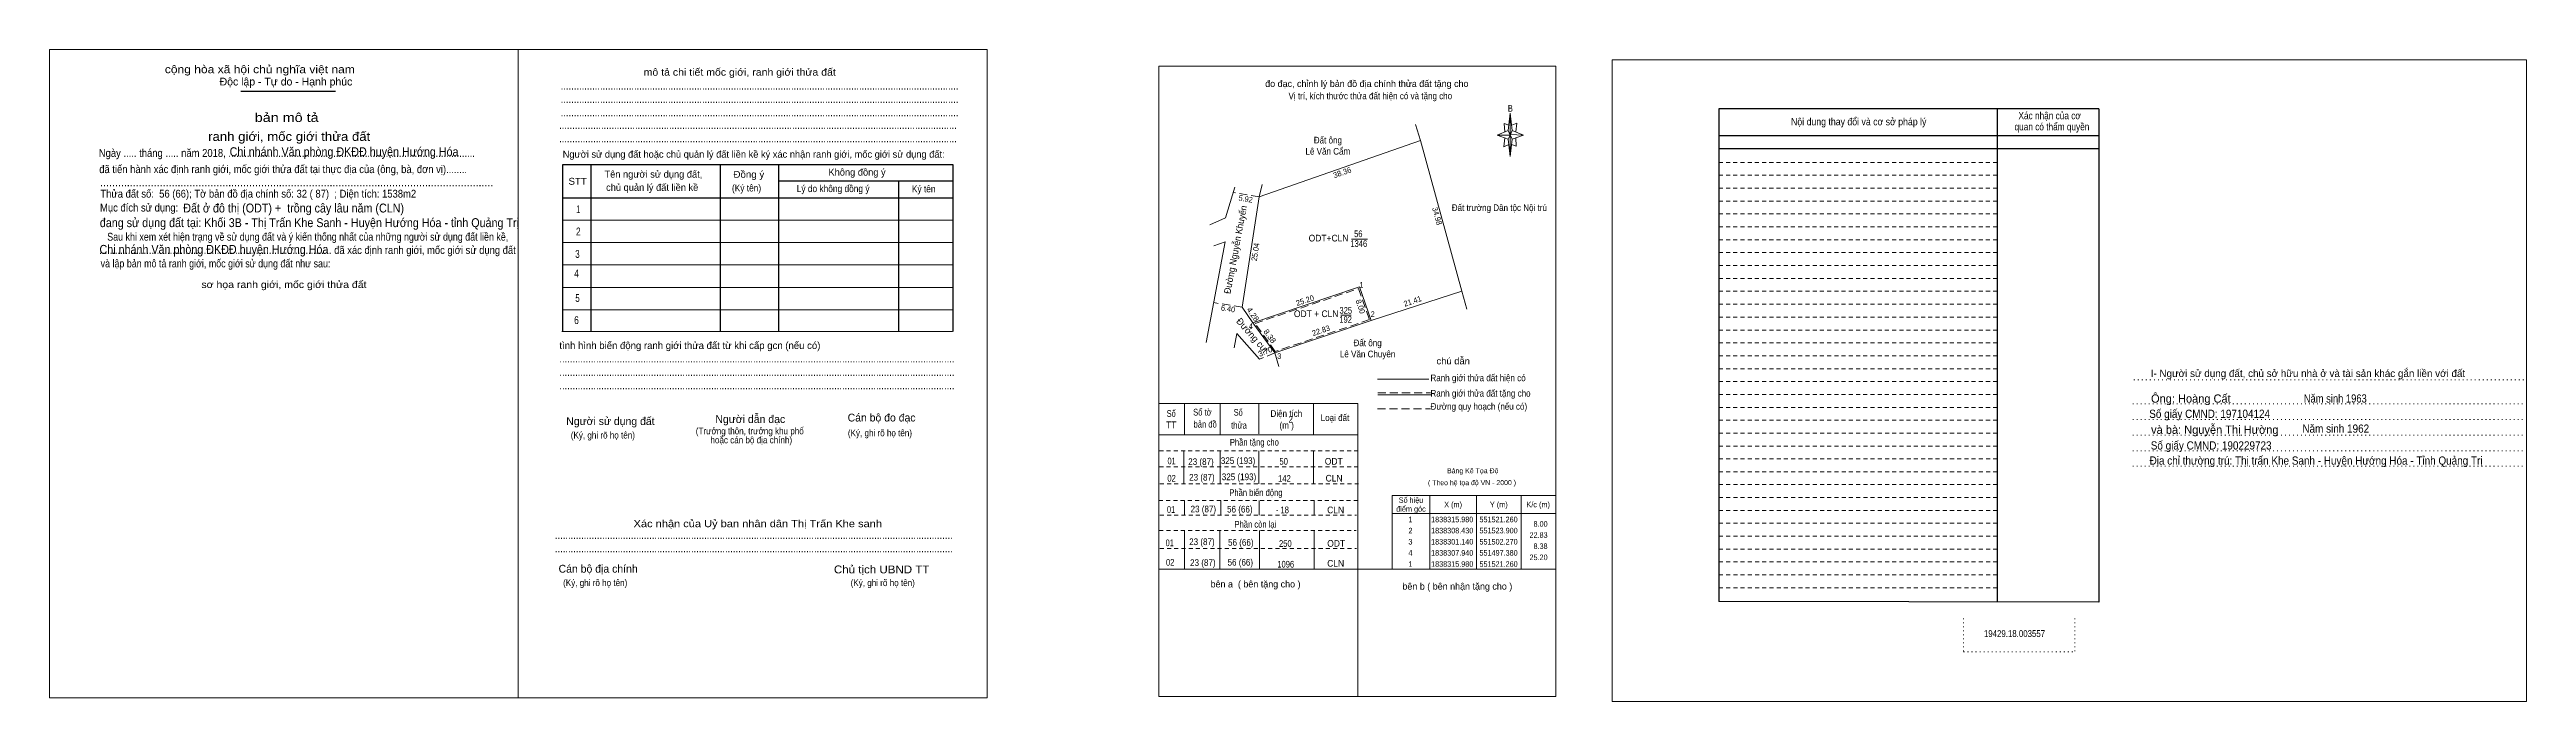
# Model space of a CAD drawing. Header units: metres. Extents: x 550655 to 551727, y 1838234 to 1838422.
# Drawn here: x 550655 to 551210, y 1838234 to 1838381 of the extents above; entities that cross this region are included whole.
import ezdxf
from ezdxf.enums import TextEntityAlignment as Align

# ---------------------------------------------------------------- set-up
doc = ezdxf.new("R2010")
doc.units = ezdxf.units.M
doc.header["$LTSCALE"] = 0.6
for name, pattern in [('DOTTED', [1.5, 0.3, -1.2]), ('MEDIUM_DASHED', [4.5, 3, -1.5]), ('SHORT_DASHED', [2.7, 1.5, -1.2])]:
    doc.linetypes.add(name, pattern=pattern)
for name, color, linetype, lineweight in [('1', 7, 'DOTTED', 13), ('10', 7, 'Continuous', 13), ('18', 7, 'Continuous', 25), ('2', 7, 'SHORT_DASHED', 13), ('28', 7, 'Continuous', 25), ('5', 7, 'Continuous', 13), ('55', 7, 'Continuous', 13), ('63', 7, 'Continuous', 13), ('7', 7, 'Continuous', 13)]:
    doc.layers.add(name, color=color, linetype=linetype, lineweight=lineweight)
doc.layers.add('25', color=7, linetype='Continuous')

msp = doc.modelspace()

# ---------------------------------------------------------------- linework, layer by layer
at = {"layer": '1'}
for p, q in [((551122.31, 1838306.53), (551210.37, 1838306.53)), ((551122.03, 1838301.13), (551210.07, 1838301.13)), ((551122.03, 1838297.63), (551210.07, 1838297.63)), ((551122.03, 1838294.13), (551210.07, 1838294.13)), ((551122.03, 1838290.63), (551210.07, 1838290.63)), ((551122.03, 1838287.13), (551210.07, 1838287.13)), ((551084.09, 1838252.99), (551084.09, 1838245.49)), ((551109.07, 1838252.99), (551109.07, 1838245.49)), ((551084.09, 1838245.49), (551109.07, 1838245.49))]:
    msp.add_line(p, q, dxfattribs=at)
at = {"layer": '1', "linetype": 'Continuous'}
msp.add_line((550903.62, 1838294.22), (550948.02, 1838294.22), dxfattribs=at)
at = {"layer": '1', "linetype": 'SHORT_DASHED'}
for p, q in [((550903.62, 1838290.62), (550948.02, 1838290.62)), ((550903.62, 1838287.02), (550948.22, 1838287.02)), ((550903.72, 1838283.22), (550948.32, 1838283.22)), ((550903.52, 1838279.48), (550948.12, 1838279.48)), ((550903.72, 1838276.12), (550947.88, 1838276.12)), ((550903.6, 1838272.68), (550947.74, 1838272.68)), ((550903.72, 1838268.64), (550947.86, 1838268.64))]:
    msp.add_line(p, q, dxfattribs=at)
at = {"layer": '1', "linetype": 'Continuous'}
for points in [[(550903.52, 1838376.94), (550992.58, 1838376.94), (550992.58, 1838235.44), (550903.52, 1838235.44)], [(551005.19, 1838234.35), (551210.39, 1838234.35), (551210.39, 1838378.35), (551005.19, 1838378.35)], [(551005.19, 1838378.35), (551210.39, 1838378.35), (551210.39, 1838234.35), (551005.19, 1838234.35)], [(551005.19, 1838234.35), (551210.39, 1838234.35), (551210.39, 1838378.35), (551005.19, 1838378.35)]]:
    msp.add_lwpolyline(points, close=True, dxfattribs=at)
at = {"layer": '10'}
for p, q in [((550961.1, 1838363.8), (550962.25, 1838360.2)), ((550926.01, 1838347.61), (550962.25, 1838360.2)), ((550920.54, 1838349.79), (550918.44, 1838342.89)), ((550926.01, 1838347.61), (550922.17, 1838322.87)), ((550926.66, 1838350.36), (550926.01, 1838347.62)), ((550918.44, 1838342.89), (550914.91, 1838341.28)), ((550918.41, 1838337.46), (550915.81, 1838336.62)), ((550946.74, 1838338.12), (550950.29, 1838338.12)), ((550924.61, 1838319.35), (550948.49, 1838327.39)), ((550948.49, 1838327.39), (550951.13, 1838319.84)), ((550922.17, 1838322.87), (550924.61, 1838319.35)), ((550924.61, 1838319.35), (550929.5, 1838312.55)), ((550944.33, 1838321.06), (550946.69, 1838321.06)), ((550921.03, 1838316.93), (550920.42, 1838313.7)), ((550921.03, 1838316.93), (550926.11, 1838311.16)), ((550929.5, 1838312.55), (550930.45, 1838309.54))]:
    msp.add_line(p, q, dxfattribs=at)
at = {"layer": '10', "linetype": 'MEDIUM_DASHED'}
for p, q in [((550926.01, 1838347.61), (550920.17, 1838348.59)), ((550922.17, 1838322.87), (550915.83, 1838323.85)), ((550929.5, 1838312.55), (550926.11, 1838311.16))]:
    msp.add_line(p, q, dxfattribs=at)
at = {"layer": '10'}
for points in [[(550962.25, 1838360.2), (550971.49, 1838326.46), (550972.6, 1838322.41)], [(550918.41, 1838337.46), (550916.84, 1838329.18), (550914.13, 1838314.9)], [(550929.5, 1838312.55), (550951.13, 1838319.84), (550971.49, 1838326.46)]]:
    msp.add_lwpolyline(points, dxfattribs=at)
at = {"layer": '10', "linetype": 'MEDIUM_DASHED'}
msp.add_lwpolyline([(550948.3, 1838327.01), (550950.75, 1838320.03), (550929.61, 1838312.91), (550925.09, 1838319.2)], close=True, dxfattribs=at)
at = {"layer": '2', "linetype": 'Continuous', "lineweight": 25}
for p, q in [((551114.45, 1838367.31), (551029.19, 1838367.31)), ((551029.19, 1838367.31), (551029.19, 1838256.79)), ((551091.61, 1838367.31), (551091.65, 1838256.71)), ((551114.45, 1838361.27), (551029.29, 1838361.27)), ((551114.45, 1838358.39), (551029.29, 1838358.39))]:
    msp.add_line(p, q, dxfattribs=at)
at = {"layer": '2'}
for p, q in [((551091.61, 1838355.31), (551029.17, 1838355.31)), ((551091.61, 1838352.43), (551029.17, 1838352.43)), ((551091.61, 1838352.43), (551029.19, 1838352.43)), ((551091.61, 1838349.53), (551029.19, 1838349.53)), ((551091.61, 1838346.63), (551029.19, 1838346.63)), ((551091.61, 1838343.75), (551029.19, 1838343.75)), ((551091.61, 1838340.85), (551029.19, 1838340.85)), ((551091.61, 1838337.97), (551029.19, 1838337.97)), ((551091.63, 1838335.07), (551029.19, 1838335.07)), ((551091.63, 1838332.17), (551029.19, 1838332.17)), ((551091.63, 1838329.29), (551029.19, 1838329.29)), ((551091.63, 1838326.39), (551029.19, 1838326.39)), ((551091.63, 1838323.49), (551029.19, 1838323.49)), ((551091.63, 1838320.61), (551029.19, 1838320.61)), ((551091.63, 1838317.71), (551029.19, 1838317.71)), ((551091.63, 1838314.83), (551029.19, 1838314.83)), ((551091.63, 1838311.93), (551029.19, 1838311.93)), ((551091.63, 1838309.03), (551029.19, 1838309.03)), ((551091.63, 1838306.15), (551029.19, 1838306.15)), ((551091.63, 1838303.25), (551029.19, 1838303.25)), ((551091.63, 1838300.35), (551029.19, 1838300.35)), ((551091.63, 1838297.47), (551029.19, 1838297.47)), ((551091.65, 1838294.57), (551029.19, 1838294.57)), ((551091.65, 1838291.67), (551029.19, 1838291.67)), ((551091.65, 1838288.79), (551029.19, 1838288.79)), ((551091.65, 1838285.89), (551029.19, 1838285.89)), ((551091.65, 1838283.01), (551029.19, 1838283.01)), ((551091.65, 1838280.11), (551029.19, 1838280.11)), ((551091.65, 1838277.21), (551029.19, 1838277.21)), ((551091.65, 1838274.33), (551029.19, 1838274.33)), ((551091.65, 1838271.43), (551029.19, 1838271.43)), ((551091.65, 1838268.53), (551029.19, 1838268.53)), ((551091.65, 1838265.65), (551029.19, 1838265.65)), ((551091.65, 1838262.75), (551029.19, 1838262.75)), ((551091.65, 1838259.87), (551029.19, 1838259.87))]:
    msp.add_line(p, q, dxfattribs=at)
at = {"layer": '2', "linetype": 'Continuous', "lineweight": 25}
msp.add_lwpolyline([(551114.45, 1838367.31), (551114.41, 1838256.67), (551029.19, 1838256.79)], dxfattribs=at)
at = {"layer": '5'}
for p, q in [((550981.91, 1838362.45), (550982.37, 1838366.35)), ((550981.91, 1838360.55), (550979.41, 1838361.45)), ((550982.81, 1838360.55), (550982.37, 1838356.65)), ((550983.71, 1838358.95), (550982.67, 1838359.35)), ((550982.81, 1838362.45), (550985.31, 1838361.45)), ((550983.61, 1838360.85), (550983.71, 1838358.95)), ((550952.56, 1838306.7), (550964.06, 1838306.7)), ((550952.66, 1838303.14), (550964.56, 1838303.14)), ((550903.62, 1838301.22), (550948.12, 1838301.22)), ((550909.28, 1838301.22), (550909.28, 1838294.22)), ((550917.28, 1838301.22), (550917.28, 1838294.22)), ((550925.92, 1838301.22), (550925.92, 1838294.38)), ((550938.22, 1838301.22), (550938.22, 1838294.22)), ((550948.12, 1838301.22), (550948.12, 1838235.44)), ((550909.12, 1838290.62), (550909.12, 1838283.22)), ((550917.28, 1838290.62), (550917.28, 1838283.22)), ((550925.92, 1838290.62), (550925.92, 1838283.22)), ((550938.22, 1838290.62), (550938.22, 1838283.22)), ((550909.22, 1838279.48), (550909.22, 1838276.12)), ((550917.38, 1838279.48), (550917.38, 1838276.12)), ((550926.02, 1838279.48), (550926.02, 1838276.12)), ((550938.32, 1838279.48), (550938.32, 1838276.12)), ((550909.24, 1838272.68), (550909.24, 1838264.18)), ((550917.22, 1838272.68), (550917.22, 1838264.18)), ((550926.06, 1838272.68), (550926.06, 1838264.06)), ((550938.34, 1838272.68), (550938.34, 1838264.18)), ((550903.52, 1838264.04), (550992.58, 1838264.04))]:
    msp.add_line(p, q, dxfattribs=at)
at = {"layer": '5', "linetype": 'MEDIUM_DASHED'}
for p, q in [((550952.66, 1838303.64), (550964.46, 1838303.64)), ((550952.56, 1838300.04), (550964.46, 1838300.04))]:
    msp.add_line(p, q, dxfattribs=at)
at = {"layer": '5'}
for points in [[(550982.07, 1838363.65), (550981.01, 1838364.05), (550981.17, 1838362.15)], [(550982.71, 1838363.65), (550983.81, 1838364.15), (550983.61, 1838362.15)], [(550982.37, 1838361.45), (550981.91, 1838362.45), (550979.41, 1838361.45)], [(550981.11, 1838360.85), (550980.91, 1838358.85), (550982.01, 1838359.35)], [(550982.37, 1838361.45), (550982.81, 1838360.55), (550985.31, 1838361.45)]]:
    msp.add_lwpolyline(points, dxfattribs=at)
for points in [[(550982.37, 1838366.35), (550982.81, 1838362.45), (550982.37, 1838361.45)], [(550982.37, 1838361.45), (550979.41, 1838361.45), (550981.91, 1838362.45), (550982.81, 1838360.55), (550985.31, 1838361.45), (550982.37, 1838361.55)], [(550982.37, 1838361.45), (550982.37, 1838356.65), (550981.87, 1838360.55)]]:
    msp.add_lwpolyline(points, close=True, dxfattribs=at)
at = {"layer": '63'}
for p, q in [((550964.28, 1838280.54), (550964.28, 1838264.04)), ((550974.78, 1838280.54), (550974.78, 1838264.04)), ((550984.78, 1838280.54), (550984.78, 1838264.04)), ((550955.88, 1838276.54), (550992.58, 1838276.54))]:
    msp.add_line(p, q, dxfattribs=at)
msp.add_lwpolyline([(550955.88, 1838280.54), (550992.58, 1838280.54), (550992.58, 1838264.04), (550955.88, 1838264.04)], close=True, dxfattribs=at)
at = {"layer": '7', "lineweight": 25}
for p, q in [((550697.5, 1838371.33), (550718.77, 1838371.33)), ((550776.01, 1838354.77), (550776.01, 1838317.41)), ((550805.03, 1838354.62), (550805.03, 1838317.41)), ((550818.13, 1838354.62), (550818.13, 1838317.41)), ((550769.71, 1838347.35), (550857.36, 1838347.35)), ((550818.13, 1838351.16), (550857.36, 1838351.16)), ((550845.07, 1838351.16), (550845.07, 1838317.41))]:
    msp.add_line(p, q, dxfattribs=at)
at = {"layer": '7'}
for p, q in [((550769.71, 1838342.33), (550857.36, 1838342.33)), ((550769.71, 1838337.31), (550857.36, 1838337.31)), ((550769.71, 1838332.3), (550857.36, 1838332.3)), ((550769.71, 1838327.28), (550857.36, 1838327.28)), ((550769.71, 1838322.26), (550857.36, 1838322.26)), ((550769.56, 1838317.41), (550857.21, 1838317.41))]:
    msp.add_line(p, q, dxfattribs=at)
for points in [[(550654.57, 1838380.65), (550759.75, 1838380.65), (550759.75, 1838235.16), (550654.57, 1838235.16)], [(550759.75, 1838380.65), (550864.94, 1838380.65), (550864.94, 1838235.16), (550759.75, 1838235.16)], [(550759.76, 1838380.65), (550864.94, 1838380.65), (550864.94, 1838235.16), (550759.76, 1838235.16)]]:
    msp.add_lwpolyline(points, close=True, dxfattribs=at)
at = {"layer": '7', "lineweight": 25}
msp.add_lwpolyline([(550857.36, 1838317.41), (550857.36, 1838354.77), (550769.71, 1838354.77), (550769.71, 1838317.41)], dxfattribs=at)

# ---------------------------------------------------------------- texts
at = {"layer": '1', "width": 0.85}
msp.add_text('2', height=1.5, dxfattribs=at).set_placement((550933.085, 1838296.92), align=Align.CENTER)
at = {"layer": '10'}
for s, width, p in [('Lê Văn Cẩm', 0.9, (550941.425, 1838357.07)), ('Đất ông', 0.9, (550941.43, 1838359.57)), ('Đất trường Dân tộc Nội trú', 0.9, (550979.91, 1838344.41)), ('1346', 0.85, (550948.36, 1838336.36)), ('56', 0.85, (550948.255, 1838338.55)), ('325', 0.85, (550945.445, 1838321.37)), ('192', 0.85, (550945.41, 1838319.32)), ('Đất ông', 0.9, (550950.35, 1838314.07)), ('Lê Văn Chuyên', 0.9, (550950.345, 1838311.57))]:
    msp.add_text(s, height=1.5, dxfattribs=dict(at, width=width)).set_placement(p, align=Align.CENTER)
for s, height, rotation, p in [('38.36', 1.25, 19.158, (550944.8549, 1838352.4553)), ('25.20', 1.25, 18.608, (550936.4956, 1838323.755)), ('Đường cụt', 1.5, 311.361, (550923.9102, 1838316.0106)), ('8.00', 1.25, 289.273, (550948.1445, 1838322.7613)), ('3.70', 1.25, 22.295, (550927.6179, 1838312.2706))]:
    msp.add_text(s, height=height, rotation=rotation, dxfattribs=at).set_placement(p, align=Align.CENTER)
for s, height, rotation, width, p in [('5.92', 1.25, 350.474, 0.9, (550922.8866, 1838346.5305)), ('Đường Nguyễn Khuyến', 1.5, 79.246, 0.95, (550921.413, 1838335.6051)), ('34.98', 1.25, 285.315, 0.95, (550965.3476, 1838343.1201)), ('25.04', 1.25, 81.177, 0.9, (550925.7732, 1838335.1191)), ('21.41', 1.25, 18.625, 0.95, (550960.6304, 1838323.5836)), ('6.40', 1.25, 351.213, 0.9, (550918.9445, 1838321.8805)), ('4.28', 1.25, 304.729, 1.05, (550924.1021, 1838320.861)), ('8.38', 1.25, 305.721, 1.05, (550927.888, 1838315.9549)), ('22.83', 1.25, 18.625, 0.95, (550940.0854, 1838316.9954))]:
    msp.add_text(s, height=height, rotation=rotation, dxfattribs=dict(at, width=width)).set_placement(p, align=Align.CENTER)
for s, height, width, p in [('ODT+CLN', 1.5, 0.95, (550946.06, 1838337.58)), (' 1', 1.25, 0.75, (550949.39, 1838327.23)), (' 4', 1.25, 0.85, (550924.61, 1838317.97)), ('ODT + CLN', 1.5, 0.95, (550943.81, 1838320.61)), (' 2', 1.25, 0.85, (550951.93, 1838320.64)), (' 3', 1.25, 0.8, (550930.98, 1838311.22))]:
    msp.add_text(s, height=height, dxfattribs=dict(at, width=width)).set_placement(p, align=Align.RIGHT)
at = {"layer": '18', "width": 0.85}
msp.add_text('19429.18.003557', height=1.55, dxfattribs=at).set_placement((551095.505, 1838248.81), align=Align.CENTER)
at = {"layer": '2'}
for s, width, p in [('Nội dung thay đổi và cơ sở pháp lý', 0.9, (551060.55, 1838363.65)), ('Nội dung thay đổi và cơ sở pháp lý', 0.9, (551060.55, 1838363.65)), (' quan có thẩm quyền', 0.85, (551103.655, 1838362.51)), (' quan có thẩm quyền', 0.85, (551103.655, 1838362.51)), ('Xác nhận của cơ', 0.85, (551103.385, 1838365.01)), ('Xác nhận của cơ', 0.85, (551103.385, 1838365.01))]:
    msp.add_text(s, height=1.63, dxfattribs=dict(at, width=width)).set_placement(p, align=Align.CENTER)
at = {"layer": '25', "width": 0.9}
for s, p in [('Chi nhánh Văn phòng ĐKĐĐ huyện Hướng Hóa', (550694.98, 1838356.72)), ('Đất ở đô thị (ODT) +  trồng cây lâu năm (CLN)', (550684.58, 1838344.08)), ('Chi nhánh Văn phòng ĐKĐĐ huyện Hướng Hóa', (550665.78, 1838334.8))]:
    msp.add_text(s, height=2, dxfattribs=at).set_placement(p)
at = {"layer": '28'}
for s, height, p in [('I- Người sử dụng đất, chủ sở hữu nhà ở và tài sản khác gắn liền với đất', 1.653, (551161.355, 1838307.15)), ('Ông: Hoàng Cất', 1.85, (551135.085, 1838301.4)), ('và bà: Nguyễn Thị Hường', 1.85, (551140.455, 1838294.41))]:
    msp.add_text(s, height=height, dxfattribs=at).set_placement(p, align=Align.CENTER)
for s, width, p in [('Năm sinh 1963', 0.85, (551167.485, 1838301.42)), ('Số giấy CMND: 197104124', 0.9, (551139.295, 1838297.98)), ('Số giấy CMND: 190229723', 0.9, (551139.635, 1838290.88)), ('Năm sinh 1962', 0.9, (551167.6, 1838294.66)), ('Địa chỉ thường trú: Thị trấn Khe Sanh - Huyện Hướng Hóa - Tỉnh Quảng Trị', 0.9, (551163.18, 1838287.49))]:
    msp.add_text(s, height=1.85, dxfattribs=dict(at, width=width)).set_placement(p, align=Align.CENTER)
at = {"layer": '5'}
for s, p in [('đo đạc, chỉnh lý bản đồ địa chính thửa đất tặng cho', (550950.17, 1838372.24)), ('bên a  ( bên tặng cho )', (550925.2, 1838259.94)), ('bên b ( bên nhận tặng cho )', (550970.48, 1838259.44))]:
    msp.add_text(s, height=1.5, dxfattribs=at).set_placement(p, align=Align.CENTER)
for s, width, p in [('Vị trí, kích thước thửa đất hiện có và tặng cho', 0.9, (550950.96, 1838369.5)), ('B', 0.85, (550982.38, 1838366.71)), ('chú dẫn', 1.05, (550969.55, 1838310)), ('Ranh giới thửa đất tặng cho', 0.9, (550975.68, 1838302.76)), ('Ranh giới thửa đất hiện có ', 0.9, (550975.38, 1838306.22)), ('TT', 0.95, (550906.265, 1838295.68)), ('Số', 0.8, (550906.27, 1838298.22)), ('Số tờ', 0.85, (550913.27, 1838298.52)), ('bản đồ', 0.85, (550913.895, 1838295.82)), ('thửa', 0.85, (550921.48, 1838295.58)), ('Số', 0.8, (550921.31, 1838298.48)), ('Diện tích', 0.9, (550932.115, 1838298.22)), ('(m )', 0.9, (550932.19, 1838295.58)), ('Loại đất', 0.9, (550943.025, 1838297.28)), ('Đường quy hoạch (nếu có)', 0.9, (550975.315, 1838299.82)), ('Phần tặng cho', 0.85, (550924.935, 1838291.78)), ('01', 0.8, (550906.36, 1838287.58)), ('23 (87)', 0.9, (550912.95, 1838287.42)), ('325 (193)', 0.9, (550921.27, 1838287.64)), ('50', 0.85, (550931.51, 1838287.48)), ('ODT', 0.95, (550942.75, 1838287.49)), ('02', 0.85, (550906.355, 1838283.69)), ('23 (87)', 0.9, (550913.16, 1838283.91)), ('325 (193)', 0.9, (550921.49, 1838284.01)), ('Phần biến động', 0.85, (550925.275, 1838280.48)), ('142', 0.85, (550931.68, 1838283.65)), ('CLN', 0.95, (550942.815, 1838283.7)), ('01', 0.8, (550906.24, 1838276.68)), ('23 (87)', 0.9, (550913.48, 1838276.79)), ('56 (66)', 0.9, (550921.67, 1838276.75)), ('Phần còn lại', 0.85, (550925.165, 1838273.36)), ('- 18', 0.85, (550931.22, 1838276.59)), ('CLN', 0.95, (550943.185, 1838276.58)), ('01', 0.8, (550905.94, 1838269.2)), ('23 (87)', 0.9, (550913.16, 1838269.44)), ('56 (66)', 0.9, (550921.89, 1838269.3)), ('250', 0.85, (550931.885, 1838269.04)), ('ODT', 0.95, (550943.29, 1838269.07)), ('02', 0.85, (550906.035, 1838264.82)), ('23 (87)', 0.9, (550913.37, 1838264.76)), ('56 (66)', 0.9, (550921.78, 1838264.83)), ('1096', 0.85, (550931.97, 1838264.4)), ('CLN', 0.95, (550943.185, 1838264.6))]:
    msp.add_text(s, height=1.5, dxfattribs=dict(at, width=width)).set_placement(p, align=Align.CENTER)
at = {"layer": '55'}
msp.add_text('Bảng Kê Tọa Độ', height=1.13, rotation=0.127, dxfattribs=at).set_placement((550973.9388, 1838285.5633), align=Align.CENTER)
at = {"layer": '55', "width": 0.9}
msp.add_text('( Theo hệ tọa độ VN - 2000 )', height=1.13, rotation=0.127, dxfattribs=at).set_placement((550973.7688, 1838282.8889), align=Align.CENTER)
at = {"layer": '63'}
for s, width, p in [('Số hiệu', 0.85, (550960.08, 1838278.92)), ('điểm góc', 0.9, (550960.08, 1838276.92)), (' 1', 0.75, (550959.73, 1838274.57)), ('1838315.980', 0.85, (550969.33, 1838274.57)), ('X (m)', 0.95, (550969.53, 1838277.92)), ('551521.260', 0.85, (550979.73, 1838274.57)), ('Y (m)', 0.95, (550979.785, 1838277.92)), ('K/c (m)', 0.95, (550988.625, 1838277.92)), (' 3', 0.8, (550959.725, 1838269.57)), (' 2', 0.85, (550959.735, 1838272.07)), ('1838308.430', 0.85, (550969.33, 1838272.07)), ('1838301.140', 0.85, (550969.33, 1838269.57)), ('551523.900', 0.85, (550979.73, 1838272.07)), ('551502.270', 0.85, (550979.73, 1838269.57)), (' 4', 0.85, (550959.73, 1838267.07)), (' 1', 0.75, (550959.73, 1838264.57)), ('1838307.940', 0.85, (550969.33, 1838267.07)), ('1838315.980', 0.85, (550969.33, 1838264.57)), ('551497.380', 0.85, (550979.73, 1838267.07)), ('551521.260', 0.85, (550979.73, 1838264.57))]:
    msp.add_text(s, height=1.25, dxfattribs=dict(at, width=width)).set_placement(p, align=Align.CENTER)
at = {"layer": '63', "width": 0.85}
for s, p in [('8.00', (550990.73, 1838273.57)), ('22.83', (550990.73, 1838271.07)), ('8.38', (550990.73, 1838268.57)), ('25.20', (550990.73, 1838266.07))]:
    msp.add_text(s, height=1.25, dxfattribs=at).set_placement(p, align=Align.RIGHT)
at = {"layer": '7'}
for s, height, width, p in [('cộng hòa xã hội chủ nghĩa việt nam', 1.756, 1.15, (550680.44, 1838375.34)), ('........................................................................................................................................................', 1.756, 0.9, (550769.28, 1838371.68)), ('........................................................................................................................................................', 1.756, 0.9, (550769.28, 1838368.66)), ('........................................................................................................................................................', 1.756, 0.9, (550769.28, 1838365.66)), ('Ngày ..... tháng ..... năm 2018, ..............................................................................................', 1.76, 0.9, (550665.62, 1838356.56)), ('........................................................................................................................................................', 1.756, 0.9, (550768.92, 1838362.82)), ('........................................................................................................................................................', 1.756, 0.9, (550768.92, 1838359.82)), (' đã tiến hành xác định ranh giới, mốc giới thửa đất tại thực địa của (ông, bà, đơn vị)........', 1.756, 0.9, (550665.14, 1838352.92)), ('Đồng ý', 1.555, 1.05, (550808.04, 1838351.86)), ('Thửa đất số:  56 (66); Tờ bản đồ địa chính số: 32 ( 87)  ; Diện tích: 1538m2', 1.76, 0.9, (550665.98, 1838347.42)), ('....................................................................................................................................', 2, 0.9, (550665.9, 1838349.92)), ('STT', 1.555, 1.05, (550771.02, 1838350.3)), ('(Ký tên)', 1.555, 0.9, (550807.7, 1838348.8)), ('Lý do không đồng ý', 1.555, 0.9, (550822.24, 1838348.66)), ('Ký tên', 1.555, 0.9, (550848.08, 1838348.6)), ('đang sử dụng đất tại: Khối 3B - Thị Trấn Khe Sanh - Huyện Hướng Hóa - tỉnh Quảng Trị', 2, 0.9, (550665.86, 1838340.8)), ('Mục đích sử dụng:', 1.76, 0.9, (550665.9, 1838344.3)), ('......................................................................................... đã xác định ranh giới, mốc giới sử dụng đất', 1.752, 0.9, (550665.72, 1838334.78)), ('Sau khi xem xét hiện trạng về sử dụng đất và ý kiến thống nhất của những người sử dụng đất liền kề,', 1.756, 0.85, (550667.52, 1838337.76)), (' và lập bản mô tả ranh giới, mốc giới sử dụng đất như sau:', 1.756, 0.85, (550665.48, 1838331.76)), ('.......................................................................................................................................................', 1.756, 0.9, (550768.98, 1838310.44)), ('.......................................................................................................................................................', 1.756, 0.9, (550768.98, 1838307.42)), ('.......................................................................................................................................................', 1.756, 0.9, (550768.98, 1838304.42)), ('(Ký, ghi rõ họ tên)', 1.505, 0.9, (550771.54, 1838293.36)), ('(Ký, ghi rõ họ tên)', 1.505, 0.9, (550833.72, 1838293.86)), ('........................................................................................................................................................', 1.756, 0.9, (550767.98, 1838270.82)), ('........................................................................................................................................................', 1.756, 0.9, (550767.98, 1838267.82)), ('Chủ tịch UBND TT', 1.76, 1.1, (550830.58, 1838263.1)), ('(Ký, ghi rõ họ tên)', 1.505, 0.9, (550769.82, 1838260.24)), ('(Ký, ghi rõ họ tên)', 1.505, 0.9, (550834.34, 1838260.24))]:
    msp.add_text(s, height=height, dxfattribs=dict(at, width=width)).set_placement(p)
for s, height, width, p in [('mô tả chi tiết mốc giới, ranh giới thửa đất', 1.605, 1.1, (550809.45, 1838374.78)), ('bản mô tả', 2.007, 1.2, (550707.79, 1838364.4)), ('ranh giới, mốc giới thửa đất', 2.007, 1.1, (550708.35, 1838360.14)), ('1', 1.756, 0.7, (550773.225, 1838343.96)), ('2', 1.756, 0.8, (550773.235, 1838338.94)), ('4', 1.756, 0.8, (550772.84, 1838329.52)), ('3', 1.756, 0.75, (550773.035, 1838333.9)), ('sơ họa ranh giới, mốc giới thửa đất', 1.605, 1.1, (550707.175, 1838327.12)), ('5', 1.756, 0.75, (550773.045, 1838324.02)), ('6', 1.756, 0.8, (550772.815, 1838319.04)), ('(Trưởng thôn, trưởng khu phố', 1.505, 0.9, (550811.7, 1838294.3)), ('hoặc cán bộ địa chính)', 1.505, 0.9, (550812.04, 1838292.28)), ('Xác nhận của Uỷ ban nhân dân Thị Trấn Khe sanh', 1.61, 1.15, (550813.5, 1838273.46))]:
    msp.add_text(s, height=height, dxfattribs=dict(at, width=width)).set_placement(p, align=Align.CENTER)
for s, height, p in [('Độc lập - Tự do - Hạnh phúc', 1.756, (550692.74, 1838372.58)), ('Người sử dụng đất hoặc chủ quản lý đất liền kề ký xác nhận ranh giới, mốc giới sử dụng đất:', 1.555, (550769.72, 1838356.38)), ('Tên người sử dụng đất,', 1.555, (550779.1, 1838351.9)), ('Không đồng ý', 1.555, (550829.36, 1838352.36)), ('chủ quản lý đất liền kề', 1.555, (550779.46, 1838348.94)), ('tình hình biến động ranh giới thửa đất từ khi cấp gcn (nếu có)', 1.605, (550768.98, 1838313.44)), ('Người sử dụng đất', 1.756, (550770.52, 1838296.38)), ('Người dẫn đạc', 1.76, (550803.98, 1838296.84)), ('Cán bộ đo đạc', 1.752, (550833.66, 1838297.18)), ('Cán bộ địa chính', 1.756, (550768.8, 1838263.26))]:
    msp.add_text(s, height=height, dxfattribs=at).set_placement(p)

doc.saveas('drawing.dxf')
